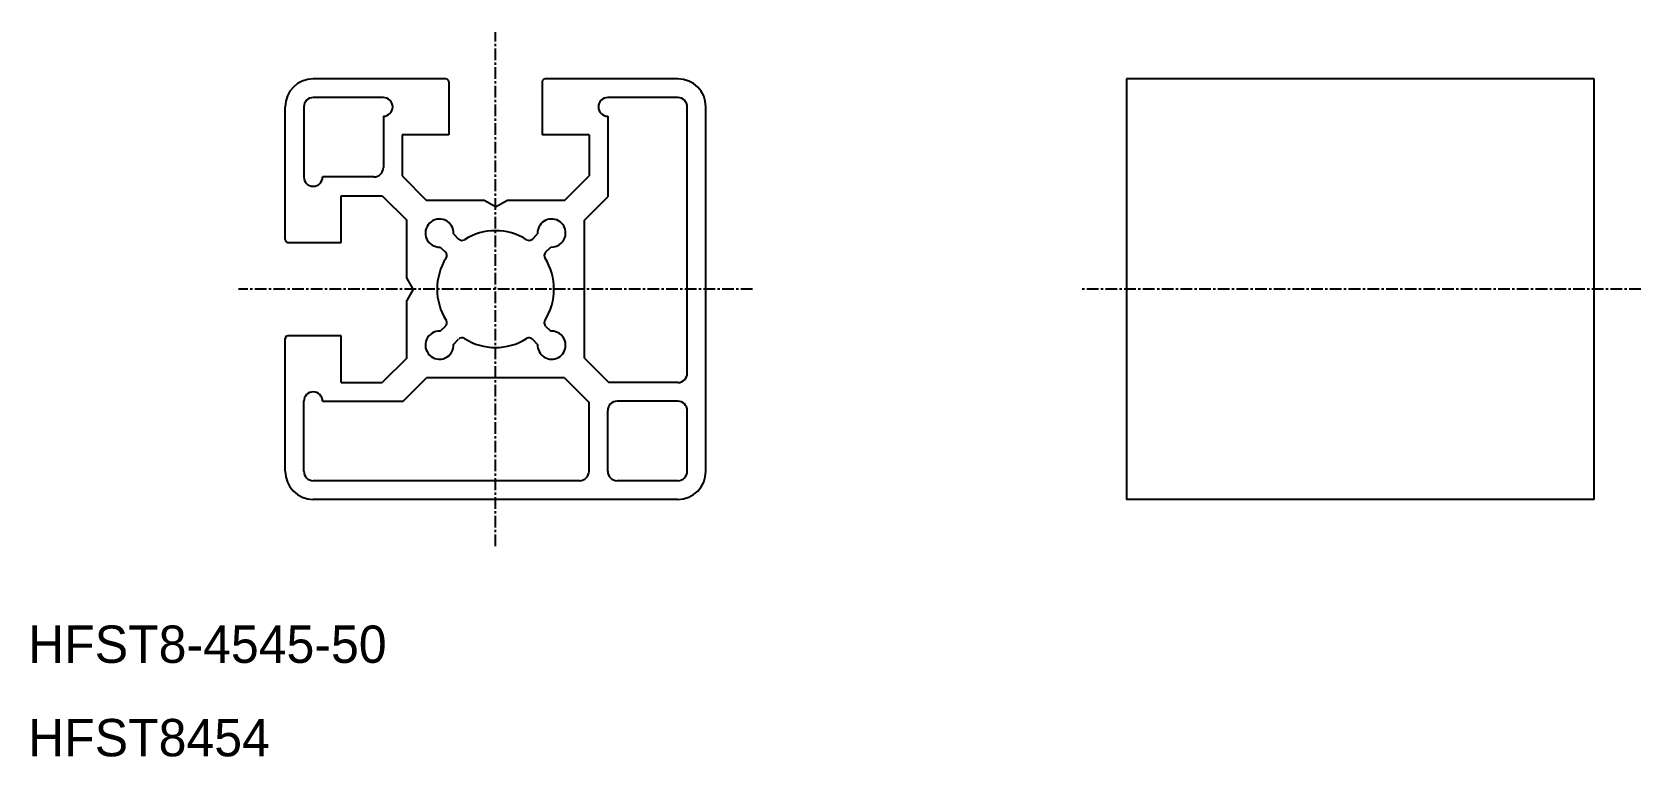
# Model space of a CAD drawing. Extents: x 0 to 172, y 0 to 78.
import ezdxf

# ---------------------------------------------------------------- set-up
doc = ezdxf.new("R2010")
doc.units = 0
doc.linetypes.add('CENTER', pattern=[2, 1.25, -0.25, 0.25, -0.25])
doc.layers.get('0').update_dxf_attribs({"linetype": 'CONTINUOUS'})
doc.layers.add('CENTER', color=1, linetype='CENTER')

msp = doc.modelspace()

# ---------------------------------------------------------------- linework, layer by layer
at = {"color": 7, "linetype": 'CONTINUOUS'}
for p, q in [((44.7, 72.5), (30.5, 72.5)), ((69.5, 72.5), (55.3, 72.5)), ((117.5, 72.5), (117.5, 27.5)), ((167.5, 72.5), (117.5, 72.5)), ((167.5, 27.5), (167.5, 72.5)), ((45, 72.2), (45, 66.5)), ((55, 72.2), (55, 66.5)), ((27.5, 55.3), (27.5, 69.5)), ((29.5, 69.5), (29.5, 62)), ((38, 70.5), (30.5, 70.5)), ((69.5, 70.5), (62, 70.5)), ((70.5, 41), (70.5, 69.5)), ((72.5, 30.5), (72.5, 69.5)), ((38, 68.5), (38, 63)), ((62, 68.5), (62, 59.88)), ((45, 66.5), (40, 66.5)), ((40, 66.5), (40, 62.12)), ((60, 66.5), (55, 66.5)), ((60, 66.5), (60, 62.12)), ((37, 62), (31.5, 62)), ((40, 62.12), (42.62, 59.5)), ((57.38, 59.5), (60, 62.12)), ((33.5, 55), (33.5, 60)), ((33.5, 60), (37.88, 60)), ((37.88, 60), (40.5, 57.38)), ((48.79, 59.5), (42.62, 59.5)), ((50, 58.8), (48.79, 59.5)), ((50, 58.8), (51.21, 59.5)), ((57.38, 59.5), (51.21, 59.5)), ((59.5, 57.38), (62, 59.88)), ((40.5, 51.21), (40.5, 57.38)), ((59.5, 42.62), (59.5, 57.38)), ((45.5, 55.92), (46.05, 55.36)), ((53.95, 55.36), (54.5, 55.92)), ((27.8, 55), (33.5, 55)), ((44.08, 54.5), (44.64, 53.95)), ((55.36, 53.95), (55.92, 54.5)), ((41.2, 50), (40.5, 51.21)), ((41.2, 50), (40.5, 48.79)), ((40.5, 42.62), (40.5, 48.79)), ((33.5, 45), (27.8, 45)), ((33.5, 40), (33.5, 45)), ((44.08, 45.5), (44.64, 46.05)), ((55.36, 46.05), (55.92, 45.5)), ((27.5, 30.5), (27.5, 44.7)), ((45.5, 44.08), (46.05, 44.64)), ((53.95, 44.64), (54.5, 44.08)), ((40.5, 42.62), (37.88, 40)), ((59.5, 42.62), (62.12, 40)), ((33.5, 40), (37.88, 40)), ((40.12, 38), (42.62, 40.5)), ((57.38, 40.5), (42.62, 40.5)), ((57.38, 40.5), (60, 37.88)), ((69.5, 40), (62.12, 40)), ((29.5, 30.5), (29.5, 38)), ((31.5, 38), (40.12, 38)), ((60, 30.5), (60, 37.88)), ((69.5, 38), (63, 38)), ((62, 30.5), (62, 37)), ((70.5, 30.5), (70.5, 37)), ((59, 29.5), (30.5, 29.5)), ((69.5, 29.5), (63, 29.5)), ((69.5, 27.5), (30.5, 27.5)), ((167.5, 27.5), (117.5, 27.5))]:
    msp.add_line(p, q, dxfattribs=at)
for centre, radius, start, end in [((30.5, 69.5), 3, 90, 180), ((44.7, 72.2), 0.3, 0, 90), ((55.3, 72.2), 0.3, 90, 180), ((69.5, 69.5), 3, 0, 90), ((30.5, 69.5), 1, 90, 180), ((38, 69.5), 1, 270, 90), ((62, 69.5), 1, 90, 270), ((69.5, 69.5), 1, 0, 90), ((30.5, 62), 1, 180.0002, 359.9998), ((37, 63), 1, 270, 0), ((44, 56), 1.5, 356.8101, 273.1899), ((56, 56), 1.5, 0, 183.1903), ((27.8, 55.3), 0.3, 180, 270), ((46.41, 55.71), 0.5, 225, 302.1604), ((50, 50), 6.25, 57.8396, 122.1604), ((53.59, 55.71), 0.5, 237.8396, 315), ((56, 56), 1.5, 266.8108, 360), ((44.29, 53.59), 0.5, 327.8396, 45), ((55.71, 53.59), 0.5, 135, 212.1604), ((50, 50), 6.25, 147.8396, 212.1604), ((50, 50), 6.25, 327.8396, 32.1604), ((44.29, 46.41), 0.5, 315, 32.1604), ((55.71, 46.41), 0.5, 147.8396, 225), ((27.8, 44.7), 0.3, 90, 180), ((44, 44), 1.5, 86.8101, 3.1896), ((46.41, 44.29), 0.5, 57.8396, 135), ((53.59, 44.29), 0.5, 45, 122.1597), ((56, 44), 1.5, 0, 93.1895), ((50, 50), 6.25, 237.8396, 302.1604), ((56, 44), 1.5, 176.8104, 0), ((69.5, 41), 1, 270, 0), ((30.5, 38), 1, 0, 179.9996), ((63, 37), 1, 90, 180), ((69.5, 37), 1, 0, 90), ((30.5, 30.5), 3, 180, 270), ((30.5, 30.5), 1, 180, 270), ((59, 30.5), 1, 270, 0), ((63, 30.5), 1, 180, 270), ((69.5, 30.5), 1, 270, 0), ((69.5, 30.5), 3, 270, 360)]:
    msp.add_arc(centre, radius, start, end, dxfattribs=at)
at = {"layer": 'CENTER', "color": 1, "linetype": 'CENTER'}
for p, q in [((50, 22.5), (50, 77.5)), ((77.5, 50), (22.5, 50)), ((172.5, 50), (112.5, 50))]:
    msp.add_line(p, q, dxfattribs=at)

# ---------------------------------------------------------------- texts
at = {"color": 7, "linetype": 'CONTINUOUS'}
for s, p in [('HFST8-4545-50', (0, 10)), ('HFST8454', (0, 0))]:
    msp.add_text(s, height=4, dxfattribs=at).set_placement(p)

doc.saveas('drawing.dxf')
